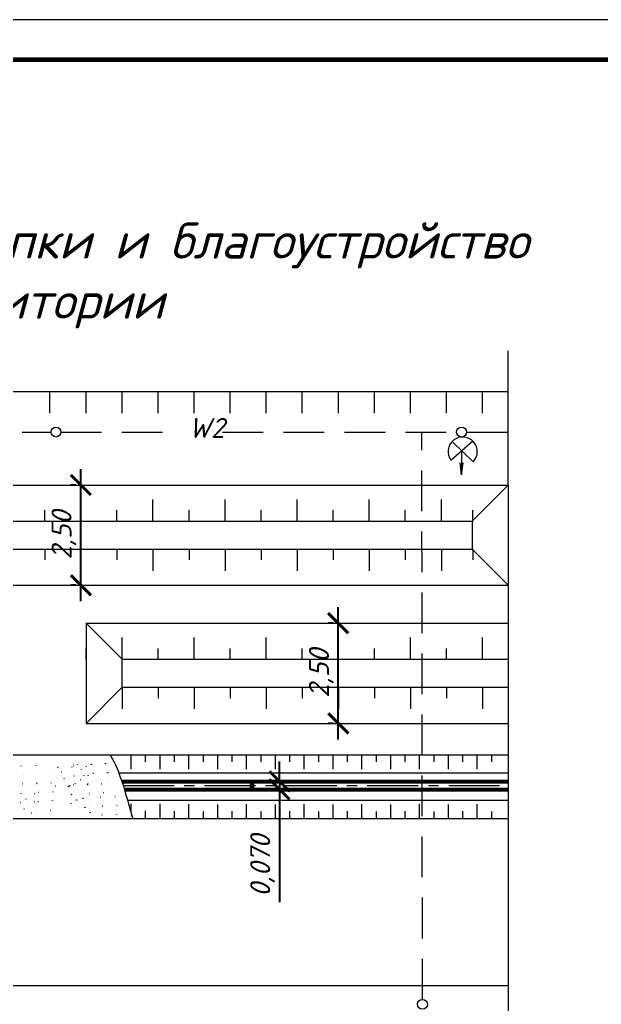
# Model space of a CAD drawing. Header units: millimetres. Extents: x 27137 to 30937, y -4667 to -569.
# Drawn here: x 29898.6 to 29971.2, y -2857.1 to -2734.1 of the extents above; entities that cross this region are included whole.
import ezdxf

# ---------------------------------------------------------------- set-up
doc = ezdxf.new("R2010")
doc.units = ezdxf.units.MM
doc.header["$LTSCALE"] = 0.4
doc.linetypes.add('осевая', pattern=[50.8, 31.75, -6.35, 6.35, -6.35])
doc.linetypes.add('штриховаяX2', pattern=[38.1, 25.4, -12.7])
doc.layers.add('здания', color=7, linetype='Continuous', lineweight=40)
doc.styles.add('Isocpeur', font='isocpeui.ttf', dxfattribs={"height": 2.5})
doc.styles.get("Standard").update_dxf_attribs({"font": 'isocpeui.ttf', "height": 2.5})
doc.dimstyles.new('06', dxfattribs={"dimtxt": 2.5, "dimasz": 2.5, "dimexe": 1.25, "dimexo": 0.625, "dimtad": 1, "dimdec": 0, "dimlfac": 200, "dimtxsty": 'Standard', "dimblk": 'OBLIQUE', "dimcen": 2.5, "dimdle": 2, "dimadec": 0, "dimazin": 0, "dimtfac": 1, "dimtdec": 0, "dimtmove": 0, "dimatfit": 3, "dimldrblk": 'OBLIQUE', "dimfxl": 1, "dimarcsym": 0})

# ---------------------------------------------------------------- blocks, each defined once
blk = doc.blocks.new('_Oblique')
at = {"color": 0, "linetype": 'ByBlock', "lineweight": -2}
blk.add_line((-0.5, -0.5), (0.5, 0.5), dxfattribs=at)
blk = doc.blocks.new('*D520')
at = {"color": 0, "lineweight": -2, "transparency": 16777216}
for p, q in [((29906.23, -2806.73), (29906.23, -2790.23)), ((29905.6, -2792.23), (29904.98, -2792.23)), ((29905.6, -2804.73), (29904.98, -2804.73))]:
    blk.add_line(p, q, dxfattribs=at)
at = {"layer": 'Defpoints', "color": 0, "transparency": 16777216}
for p in [(29906.23, -2792.23), (29906.23, -2792.23), (29906.23, -2804.73)]:
    blk.add_point(p, dxfattribs=at)
at = {"color": 0, "lineweight": -2, "transparency": 16777216, "xscale": 2.5, "yscale": 2.5, "zscale": 2.5}
for p, rotation in [((29906.23, -2792.23), 90), ((29906.23, -2804.73), 270)]:
    blk.add_blockref('_Oblique', p, dxfattribs=dict(at, rotation=rotation))
at = {"color": 0, "lineweight": 15, "transparency": 16777216, "insert": (29904.1, -2798.48), "char_height": 2.5, "attachment_point": 5, "rotation": 90, "style": 'Isocpeur'}
blk.add_mtext('2,50', dxfattribs=at)
blk = doc.blocks.new('*D528')
at = {"color": 0, "lineweight": -2, "transparency": 16777216}
for p, q in [((29938.36, -2823.98), (29938.36, -2807.48)), ((29937.74, -2809.48), (29937.11, -2809.48)), ((29937.74, -2821.98), (29937.11, -2821.98))]:
    blk.add_line(p, q, dxfattribs=at)
at = {"layer": 'Defpoints', "color": 0, "transparency": 16777216}
for p in [(29938.36, -2809.48), (29938.36, -2809.48), (29938.36, -2821.98)]:
    blk.add_point(p, dxfattribs=at)
at = {"color": 0, "lineweight": -2, "transparency": 16777216, "xscale": 2.5, "yscale": 2.5, "zscale": 2.5}
for p, rotation in [((29938.36, -2809.48), 90), ((29938.36, -2821.98), 270)]:
    blk.add_blockref('_Oblique', p, dxfattribs=dict(at, rotation=rotation))
at = {"color": 0, "lineweight": 15, "transparency": 16777216, "insert": (29936.24, -2815.73), "char_height": 2.5, "attachment_point": 5, "rotation": 90, "style": 'Isocpeur'}
blk.add_mtext('2,50', dxfattribs=at)
blk = doc.blocks.new('*D547')
at = {"color": 0, "lineweight": -2, "transparency": 16777216}
for p, q in [((29931.02, -2829.23), (29931.02, -2826.73)), ((29933.99, -2829.23), (29929.77, -2829.23)), ((29931.02, -2829.23), (29931.02, -2830.23)), ((29933.99, -2830.23), (29929.77, -2830.23)), ((29931.02, -2830.23), (29931.02, -2844.31))]:
    blk.add_line(p, q, dxfattribs=at)
at = {"layer": 'Defpoints', "color": 0, "transparency": 16777216}
for p in [(29934.62, -2829.23), (29931.02, -2830.23), (29934.62, -2830.23)]:
    blk.add_point(p, dxfattribs=at)
at = {"color": 0, "lineweight": -2, "transparency": 16777216, "xscale": 2.5, "yscale": 2.5, "zscale": 2.5}
for p, rotation in [((29931.02, -2829.23), 270), ((29931.02, -2830.23), 90)]:
    blk.add_blockref('_Oblique', p, dxfattribs=dict(at, rotation=rotation))
at = {"color": 0, "lineweight": 15, "transparency": 16777216, "insert": (29928.9, -2839.77), "char_height": 2.5, "attachment_point": 5, "rotation": 90, "style": 'Isocpeur'}
blk.add_mtext('0,070', dxfattribs=at)
blk = doc.blocks.new('_ArchTick')
at = {"color": 0, "linetype": 'ByBlock', "const_width": 0.15}
blk.add_lwpolyline([(-0.5, -0.5), (0.5, 0.5)], dxfattribs=at)

msp = doc.modelspace()

# ---------------------------------------------------------------- linework, layer by layer
at = {"lineweight": 15, "ltscale": 0.5}
for p, q in [((29959.5769, -2780.4504), (29959.5769, -2775.4504)), ((29959.5769, -2792.2279), (29959.5769, -2780.4504)), ((29952.4028, -2789.1148), (29955.1369, -2786.716)), ((29955.1943, -2789.3224), (29952.577, -2786.7724)), ((29953.7595, -2787.9245), (29953.7595, -2790.9355)), ((29953.7595, -2790.9355), (29953.5654, -2789.4656)), ((29953.7595, -2790.9355), (29953.951, -2789.4692)), ((29856.7253, -2792.2279), (29959.5769, -2792.2279)), ((29959.5769, -2792.2279), (29959.5769, -2878.7745)), ((29861.2253, -2796.7279), (29955.0769, -2796.7279)), ((29955.0769, -2796.7279), (29955.0769, -2800.2279)), ((29861.2253, -2800.2279), (29955.0769, -2800.2279)), ((29856.7253, -2804.7279), (29959.5769, -2804.7279)), ((29906.864, -2809.4779), (29959.5769, -2809.4779)), ((29906.864, -2809.4779), (29906.864, -2821.9779)), ((29911.364, -2813.9779), (29959.5769, -2813.9779)), ((29911.364, -2817.4779), (29911.364, -2813.9779)), ((29911.364, -2817.4779), (29959.5769, -2817.4779)), ((29906.864, -2821.9779), (29959.5769, -2821.9779)), ((29895.1933, -2825.9003), (29959.5769, -2825.9003)), ((29910.9595, -2828.1703), (29959.5769, -2828.1703)), ((29911.5002, -2829.2279), (29928.6483, -2829.2279)), ((29912.0396, -2831.5703), (29959.5769, -2831.5703)), ((29869.63, -2833.8403), (29959.5769, -2833.8403)), ((29424.7253, -2854.7279), (29959.5769, -2854.7279))]:
    msp.add_line(p, q, dxfattribs=at)
at = {"lineweight": 15}
for p, q in [((29424.7253, -2780.5321), (29959.5769, -2780.5321)), ((29902.364, -2783.2321), (29902.364, -2780.5321)), ((29906.864, -2783.2321), (29906.864, -2780.5321)), ((29911.364, -2783.2321), (29911.364, -2780.5321)), ((29915.864, -2783.2321), (29915.864, -2780.5321)), ((29920.364, -2783.2321), (29920.364, -2780.5321)), ((29924.864, -2783.2321), (29924.864, -2780.5321)), ((29929.364, -2783.2321), (29929.364, -2780.5321)), ((29933.864, -2783.2321), (29933.864, -2780.5321)), ((29933.864, -2783.2321), (29933.864, -2780.5321)), ((29938.364, -2783.2321), (29938.364, -2780.5321)), ((29938.364, -2783.2321), (29938.364, -2780.5321)), ((29942.864, -2783.2321), (29942.864, -2780.5321)), ((29947.364, -2783.2321), (29947.364, -2780.5321)), ((29951.864, -2783.2321), (29951.864, -2780.5321)), ((29951.864, -2783.2321), (29951.864, -2780.5321)), ((29956.364, -2783.2321), (29956.364, -2780.5321)), ((29959.5769, -2792.2279), (29955.0769, -2796.7279)), ((29906.2253, -2796.7279), (29906.2253, -2794.0279)), ((29906.2253, -2796.7279), (29906.2253, -2794.0279)), ((29906.2253, -2796.7279), (29906.2253, -2794.0279)), ((29906.2253, -2796.7279), (29906.2253, -2794.0279)), ((29906.2253, -2796.7279), (29906.2253, -2794.0279)), ((29906.2253, -2796.7279), (29906.2253, -2794.0279)), ((29906.2253, -2796.7279), (29906.2253, -2794.0279)), ((29906.2253, -2796.7279), (29906.2253, -2794.0279)), ((29906.2253, -2796.7279), (29906.2253, -2794.0279)), ((29906.2253, -2796.7279), (29906.2253, -2794.0279)), ((29915.2253, -2796.7279), (29915.2253, -2794.0279)), ((29915.2253, -2796.7279), (29915.2253, -2794.0279)), ((29915.2253, -2796.7279), (29915.2253, -2794.0279)), ((29915.2253, -2796.7279), (29915.2253, -2794.0279)), ((29924.2253, -2796.7279), (29924.2253, -2794.0279)), ((29924.2253, -2796.7279), (29924.2253, -2794.0279)), ((29924.2253, -2796.7279), (29924.2253, -2794.0279)), ((29924.2253, -2796.7279), (29924.2253, -2794.0279)), ((29924.2253, -2796.7279), (29924.2253, -2794.0279)), ((29924.2253, -2796.7279), (29924.2253, -2794.0279)), ((29924.2253, -2796.7279), (29924.2253, -2794.0279)), ((29924.2253, -2796.7279), (29924.2253, -2794.0279)), ((29924.2253, -2796.7279), (29924.2253, -2794.0279)), ((29924.2253, -2796.7279), (29924.2253, -2794.0279)), ((29924.2253, -2796.7279), (29924.2253, -2794.0279)), ((29924.2253, -2796.7279), (29924.2253, -2794.0279)), ((29933.2253, -2796.7279), (29933.2253, -2794.0279)), ((29933.2253, -2796.7279), (29933.2253, -2794.0279)), ((29933.2253, -2796.7279), (29933.2253, -2794.0279)), ((29933.2253, -2796.7279), (29933.2253, -2794.0279)), ((29933.2253, -2796.7279), (29933.2253, -2794.0279)), ((29933.2253, -2796.7279), (29933.2253, -2794.0279)), ((29933.2253, -2796.7279), (29933.2253, -2794.0279)), ((29933.2253, -2796.7279), (29933.2253, -2794.0279)), ((29942.2253, -2796.7279), (29942.2253, -2794.0279)), ((29942.2253, -2796.7279), (29942.2253, -2794.0279)), ((29942.2253, -2796.7279), (29942.2253, -2794.0279)), ((29942.2253, -2796.7279), (29942.2253, -2794.0279)), ((29942.2253, -2796.7279), (29942.2253, -2794.0279)), ((29942.2253, -2796.7279), (29942.2253, -2794.0279)), ((29951.2253, -2796.7279), (29951.2253, -2794.0279)), ((29951.2253, -2796.7279), (29951.2253, -2794.0279)), ((29951.2253, -2796.7279), (29951.2253, -2794.0279)), ((29951.2253, -2796.7279), (29951.2253, -2794.0279)), ((29901.7253, -2796.7279), (29901.7253, -2795.3779)), ((29901.7253, -2796.7279), (29901.7253, -2795.3779)), ((29910.7253, -2796.7279), (29910.7253, -2795.3779)), ((29910.7253, -2796.7279), (29910.7253, -2795.3779)), ((29919.7253, -2796.7279), (29919.7253, -2795.3779)), ((29928.7253, -2796.7279), (29928.7253, -2795.3779)), ((29928.7253, -2796.7279), (29928.7253, -2795.3779)), ((29928.7253, -2796.7279), (29928.7253, -2795.3779)), ((29928.7253, -2796.7279), (29928.7253, -2795.3779)), ((29937.7253, -2796.7279), (29937.7253, -2795.3779)), ((29946.7253, -2796.7279), (29946.7253, -2795.3779)), ((29946.7253, -2796.7279), (29946.7253, -2795.3779)), ((29955.1395, -2796.7279), (29955.1395, -2795.3779)), ((29901.7253, -2800.2279), (29901.7253, -2801.5779)), ((29901.7253, -2800.2279), (29901.7253, -2801.5779)), ((29906.2253, -2800.2279), (29906.2253, -2802.9279)), ((29906.2253, -2800.2279), (29906.2253, -2802.9279)), ((29906.2253, -2800.2279), (29906.2253, -2802.9279)), ((29906.2253, -2800.2279), (29906.2253, -2802.9279)), ((29906.2253, -2800.2279), (29906.2253, -2802.9279)), ((29906.2253, -2800.2279), (29906.2253, -2802.9279)), ((29906.2253, -2800.2279), (29906.2253, -2802.9279)), ((29906.2253, -2800.2279), (29906.2253, -2802.9279)), ((29906.2253, -2800.2279), (29906.2253, -2802.9279)), ((29906.2253, -2800.2279), (29906.2253, -2802.9279)), ((29910.7253, -2800.2279), (29910.7253, -2801.5779)), ((29910.7253, -2800.2279), (29910.7253, -2801.5779)), ((29915.2253, -2800.2279), (29915.2253, -2802.9279)), ((29915.2253, -2800.2279), (29915.2253, -2802.9279)), ((29915.2253, -2800.2279), (29915.2253, -2802.9279)), ((29915.2253, -2800.2279), (29915.2253, -2802.9279)), ((29919.7253, -2800.2279), (29919.7253, -2801.5779)), ((29924.2253, -2800.2279), (29924.2253, -2802.9279)), ((29924.2253, -2800.2279), (29924.2253, -2802.9279)), ((29924.2253, -2800.2279), (29924.2253, -2802.9279)), ((29924.2253, -2800.2279), (29924.2253, -2802.9279)), ((29924.2253, -2800.2279), (29924.2253, -2802.9279)), ((29924.2253, -2800.2279), (29924.2253, -2802.9279)), ((29924.2253, -2800.2279), (29924.2253, -2802.9279)), ((29924.2253, -2800.2279), (29924.2253, -2802.9279)), ((29924.2253, -2800.2279), (29924.2253, -2802.9279)), ((29924.2253, -2800.2279), (29924.2253, -2802.9279)), ((29924.2253, -2800.2279), (29924.2253, -2802.9279)), ((29924.2253, -2800.2279), (29924.2253, -2802.9279)), ((29928.7253, -2800.2279), (29928.7253, -2801.5779)), ((29928.7253, -2800.2279), (29928.7253, -2801.5779)), ((29928.7253, -2800.2279), (29928.7253, -2801.5779)), ((29928.7253, -2800.2279), (29928.7253, -2801.5779)), ((29933.2253, -2800.2279), (29933.2253, -2802.9279)), ((29933.2253, -2800.2279), (29933.2253, -2802.9279)), ((29933.2253, -2800.2279), (29933.2253, -2802.9279)), ((29933.2253, -2800.2279), (29933.2253, -2802.9279)), ((29933.2253, -2800.2279), (29933.2253, -2802.9279)), ((29933.2253, -2800.2279), (29933.2253, -2802.9279)), ((29933.2253, -2800.2279), (29933.2253, -2802.9279)), ((29933.2253, -2800.2279), (29933.2253, -2802.9279)), ((29937.7253, -2800.2279), (29937.7253, -2801.5779)), ((29942.2253, -2800.2279), (29942.2253, -2802.9279)), ((29942.2253, -2800.2279), (29942.2253, -2802.9279)), ((29942.2253, -2800.2279), (29942.2253, -2802.9279)), ((29942.2253, -2800.2279), (29942.2253, -2802.9279)), ((29942.2253, -2800.2279), (29942.2253, -2802.9279)), ((29942.2253, -2800.2279), (29942.2253, -2802.9279)), ((29946.7253, -2800.2279), (29946.7253, -2801.5779)), ((29946.7253, -2800.2279), (29946.7253, -2801.5779)), ((29951.2253, -2800.2279), (29951.2253, -2802.9279)), ((29951.2253, -2800.2279), (29951.2253, -2802.9279)), ((29951.2253, -2800.2279), (29951.2253, -2802.9279)), ((29951.2253, -2800.2279), (29951.2253, -2802.9279)), ((29955.0769, -2800.2279), (29959.5769, -2804.7279)), ((29955.1395, -2800.2279), (29955.1395, -2801.5779)), ((29906.864, -2809.4779), (29911.364, -2813.9779)), ((29911.364, -2813.9779), (29911.364, -2811.2779)), ((29911.364, -2813.9779), (29911.364, -2811.2779)), ((29911.364, -2813.9779), (29911.364, -2811.2779)), ((29911.364, -2813.9779), (29911.364, -2811.2779)), ((29911.364, -2813.9779), (29911.364, -2811.2779)), ((29911.364, -2813.9779), (29911.364, -2811.2779)), ((29911.364, -2813.9779), (29911.364, -2811.2779)), ((29911.364, -2813.9779), (29911.364, -2811.2779)), ((29920.364, -2813.9779), (29920.364, -2811.2779)), ((29920.364, -2813.9779), (29920.364, -2811.2779)), ((29929.364, -2813.9779), (29929.364, -2811.2779)), ((29929.364, -2813.9779), (29929.364, -2811.2779)), ((29929.364, -2813.9779), (29929.364, -2811.2779)), ((29929.364, -2813.9779), (29929.364, -2811.2779)), ((29929.364, -2813.9779), (29929.364, -2811.2779)), ((29929.364, -2813.9779), (29929.364, -2811.2779)), ((29929.364, -2813.9779), (29929.364, -2811.2779)), ((29929.364, -2813.9779), (29929.364, -2811.2779)), ((29938.364, -2813.9779), (29938.364, -2811.2779)), ((29938.364, -2813.9779), (29938.364, -2811.2779)), ((29947.364, -2813.9779), (29947.364, -2811.2779)), ((29947.364, -2813.9779), (29947.364, -2811.2779)), ((29947.364, -2813.9779), (29947.364, -2811.2779)), ((29947.364, -2813.9779), (29947.364, -2811.2779)), ((29947.364, -2813.9779), (29947.364, -2811.2779)), ((29947.364, -2813.9779), (29947.364, -2811.2779)), ((29947.364, -2813.9779), (29947.364, -2811.2779)), ((29947.364, -2813.9779), (29947.364, -2811.2779)), ((29956.364, -2813.9779), (29956.364, -2811.2779)), ((29956.364, -2813.9779), (29956.364, -2811.2779)), ((29906.864, -2813.9779), (29906.864, -2812.6279)), ((29915.864, -2813.9779), (29915.864, -2812.6279)), ((29924.864, -2813.9779), (29924.864, -2812.6279)), ((29933.864, -2813.9779), (29933.864, -2812.6279)), ((29942.864, -2813.9779), (29942.864, -2812.6279)), ((29951.864, -2813.9779), (29951.864, -2812.6279)), ((29911.364, -2817.4779), (29906.864, -2821.9779)), ((29911.364, -2817.4779), (29911.364, -2820.1779)), ((29911.364, -2817.4779), (29911.364, -2820.1779)), ((29911.364, -2817.4779), (29911.364, -2820.1779)), ((29911.364, -2817.4779), (29911.364, -2820.1779)), ((29911.364, -2817.4779), (29911.364, -2820.1779)), ((29911.364, -2817.4779), (29911.364, -2820.1779)), ((29911.364, -2817.4779), (29911.364, -2820.1779)), ((29911.364, -2817.4779), (29911.364, -2820.1779)), ((29915.864, -2817.4779), (29915.864, -2818.8279)), ((29920.364, -2817.4779), (29920.364, -2820.1779)), ((29920.364, -2817.4779), (29920.364, -2820.1779)), ((29920.364, -2817.4779), (29920.364, -2820.1779)), ((29920.364, -2817.4779), (29920.364, -2820.1779)), ((29920.364, -2817.4779), (29920.364, -2820.1779)), ((29920.364, -2817.4779), (29920.364, -2820.1779)), ((29920.364, -2817.4779), (29920.364, -2820.1779)), ((29920.364, -2817.4779), (29920.364, -2820.1779)), ((29924.864, -2817.4779), (29924.864, -2818.8279)), ((29924.864, -2817.4779), (29924.864, -2818.8279)), ((29929.364, -2817.4779), (29929.364, -2820.1779)), ((29929.364, -2817.4779), (29929.364, -2820.1779)), ((29929.364, -2817.4779), (29929.364, -2820.1779)), ((29929.364, -2817.4779), (29929.364, -2820.1779)), ((29929.364, -2817.4779), (29929.364, -2820.1779)), ((29929.364, -2817.4779), (29929.364, -2820.1779)), ((29929.364, -2817.4779), (29929.364, -2820.1779)), ((29929.364, -2817.4779), (29929.364, -2820.1779)), ((29929.364, -2817.4779), (29929.364, -2820.1779)), ((29929.364, -2817.4779), (29929.364, -2820.1779)), ((29929.364, -2817.4779), (29929.364, -2820.1779)), ((29929.364, -2817.4779), (29929.364, -2820.1779)), ((29929.364, -2817.4779), (29929.364, -2820.1779)), ((29929.364, -2817.4779), (29929.364, -2820.1779)), ((29929.364, -2817.4779), (29929.364, -2820.1779)), ((29929.364, -2817.4779), (29929.364, -2820.1779)), ((29929.364, -2817.4779), (29929.364, -2820.1779)), ((29929.364, -2817.4779), (29929.364, -2820.1779)), ((29933.864, -2817.4779), (29933.864, -2818.8279)), ((29933.864, -2817.4779), (29933.864, -2818.8279)), ((29933.864, -2817.4779), (29933.864, -2818.8279)), ((29938.364, -2817.4779), (29938.364, -2820.1779)), ((29938.364, -2817.4779), (29938.364, -2820.1779)), ((29938.364, -2817.4779), (29938.364, -2820.1779)), ((29938.364, -2817.4779), (29938.364, -2820.1779)), ((29938.364, -2817.4779), (29938.364, -2820.1779)), ((29938.364, -2817.4779), (29938.364, -2820.1779)), ((29938.364, -2817.4779), (29938.364, -2820.1779)), ((29938.364, -2817.4779), (29938.364, -2820.1779)), ((29942.864, -2817.4779), (29942.864, -2818.8279)), ((29942.864, -2817.4779), (29942.864, -2818.8279)), ((29947.364, -2817.4779), (29947.364, -2820.1779)), ((29947.364, -2817.4779), (29947.364, -2820.1779)), ((29947.364, -2817.4779), (29947.364, -2820.1779)), ((29947.364, -2817.4779), (29947.364, -2820.1779)), ((29947.364, -2817.4779), (29947.364, -2820.1779)), ((29947.364, -2817.4779), (29947.364, -2820.1779)), ((29947.364, -2817.4779), (29947.364, -2820.1779)), ((29947.364, -2817.4779), (29947.364, -2820.1779)), ((29947.364, -2817.4779), (29947.364, -2820.1779)), ((29947.364, -2817.4779), (29947.364, -2820.1779)), ((29947.364, -2817.4779), (29947.364, -2820.1779)), ((29947.364, -2817.4779), (29947.364, -2820.1779)), ((29947.364, -2817.4779), (29947.364, -2820.1779)), ((29947.364, -2817.4779), (29947.364, -2820.1779)), ((29947.364, -2817.4779), (29947.364, -2820.1779)), ((29947.364, -2817.4779), (29947.364, -2820.1779)), ((29947.364, -2817.4779), (29947.364, -2820.1779)), ((29947.364, -2817.4779), (29947.364, -2820.1779)), ((29951.864, -2817.4779), (29951.864, -2818.8279)), ((29951.864, -2817.4779), (29951.864, -2818.8279)), ((29956.364, -2817.4779), (29956.364, -2820.1779)), ((29956.364, -2817.4779), (29956.364, -2820.1779)), ((29912.47, -2825.9003), (29912.47, -2827.7003)), ((29914.27, -2825.9003), (29914.27, -2826.8003)), ((29916.07, -2825.9003), (29916.07, -2827.7003)), ((29916.07, -2825.9003), (29916.07, -2827.7003)), ((29917.87, -2825.9003), (29917.87, -2826.8003)), ((29917.87, -2825.9003), (29917.87, -2826.8003)), ((29917.87, -2825.9003), (29917.87, -2826.8003)), ((29919.67, -2825.9003), (29919.67, -2827.7003)), ((29919.67, -2825.9003), (29919.67, -2827.7003)), ((29921.47, -2825.9003), (29921.47, -2826.8003)), ((29921.47, -2825.9003), (29921.47, -2826.8003)), ((29921.47, -2825.9003), (29921.47, -2826.8003)), ((29923.27, -2825.9003), (29923.27, -2827.7003)), ((29923.27, -2825.9003), (29923.27, -2827.7003)), ((29925.07, -2825.9003), (29925.07, -2826.8003)), ((29925.07, -2825.9003), (29925.07, -2826.8003)), ((29925.07, -2825.9003), (29925.07, -2826.8003)), ((29926.87, -2825.9003), (29926.87, -2827.7003)), ((29926.87, -2825.9003), (29926.87, -2827.7003)), ((29928.67, -2825.9003), (29928.67, -2826.8003)), ((29928.67, -2825.9003), (29928.67, -2826.8003)), ((29928.67, -2825.9003), (29928.67, -2826.8003)), ((29930.47, -2825.9003), (29930.47, -2827.7003)), ((29930.47, -2825.9003), (29930.47, -2827.7003)), ((29932.27, -2825.9003), (29932.27, -2826.8003)), ((29932.27, -2825.9003), (29932.27, -2826.8003)), ((29932.27, -2825.9003), (29932.27, -2826.8003)), ((29934.07, -2825.9003), (29934.07, -2827.7003)), ((29934.07, -2825.9003), (29934.07, -2827.7003)), ((29935.87, -2825.9003), (29935.87, -2826.8003)), ((29935.87, -2825.9003), (29935.87, -2826.8003)), ((29935.87, -2825.9003), (29935.87, -2826.8003)), ((29937.67, -2825.9003), (29937.67, -2827.7003)), ((29937.67, -2825.9003), (29937.67, -2827.7003)), ((29937.67, -2825.9003), (29937.67, -2827.7003)), ((29939.47, -2825.9003), (29939.47, -2826.8003)), ((29939.47, -2825.9003), (29939.47, -2826.8003)), ((29939.47, -2825.9003), (29939.47, -2826.8003)), ((29939.47, -2825.9003), (29939.47, -2826.8003)), ((29941.27, -2825.9003), (29941.27, -2827.7003)), ((29941.27, -2825.9003), (29941.27, -2827.7003)), ((29941.27, -2825.9003), (29941.27, -2827.7003)), ((29941.27, -2825.9003), (29941.27, -2827.7003)), ((29943.07, -2825.9003), (29943.07, -2826.8003)), ((29943.07, -2825.9003), (29943.07, -2826.8003)), ((29943.07, -2825.9003), (29943.07, -2826.8003)), ((29943.07, -2825.9003), (29943.07, -2826.8003)), ((29943.07, -2825.9003), (29943.07, -2826.8003)), ((29943.07, -2825.9003), (29943.07, -2826.8003)), ((29944.87, -2825.9003), (29944.87, -2827.7003)), ((29944.87, -2825.9003), (29944.87, -2827.7003)), ((29944.87, -2825.9003), (29944.87, -2827.7003)), ((29944.87, -2825.9003), (29944.87, -2827.7003)), ((29946.67, -2825.9003), (29946.67, -2826.8003)), ((29946.67, -2825.9003), (29946.67, -2826.8003)), ((29946.67, -2825.9003), (29946.67, -2826.8003)), ((29946.67, -2825.9003), (29946.67, -2826.8003)), ((29946.67, -2825.9003), (29946.67, -2826.8003)), ((29946.67, -2825.9003), (29946.67, -2826.8003)), ((29948.47, -2825.9003), (29948.47, -2827.7003)), ((29948.47, -2825.9003), (29948.47, -2827.7003)), ((29948.47, -2825.9003), (29948.47, -2827.7003)), ((29950.27, -2825.9003), (29950.27, -2826.8003)), ((29950.27, -2825.9003), (29950.27, -2826.8003)), ((29950.27, -2825.9003), (29950.27, -2826.8003)), ((29950.27, -2825.9003), (29950.27, -2826.8003)), ((29950.27, -2825.9003), (29950.27, -2826.8003)), ((29952.07, -2825.9003), (29952.07, -2827.7003)), ((29952.07, -2825.9003), (29952.07, -2827.7003)), ((29953.87, -2825.9003), (29953.87, -2826.8003)), ((29953.87, -2825.9003), (29953.87, -2826.8003)), ((29953.87, -2825.9003), (29953.87, -2826.8003)), ((29955.67, -2825.9003), (29955.67, -2827.7003)), ((29957.47, -2825.9003), (29957.47, -2826.8003)), ((29957.47, -2825.9003), (29957.47, -2826.8003)), ((29912.47, -2832.0249), (29912.47, -2833.0937)), ((29916.07, -2832.0403), (29916.07, -2833.8403)), ((29919.67, -2832.085), (29919.67, -2833.8403)), ((29923.27, -2832.1296), (29923.27, -2833.8403)), ((29926.87, -2832.085), (29926.87, -2833.8403)), ((29930.47, -2832.1296), (29930.47, -2833.8403)), ((29934.07, -2832.085), (29934.07, -2833.8403)), ((29937.67, -2832.1296), (29937.67, -2833.8403)), ((29941.27, -2832.085), (29941.27, -2833.8403)), ((29944.87, -2832.1296), (29944.87, -2833.8403)), ((29948.47, -2832.085), (29948.47, -2833.8403)), ((29952.07, -2832.1296), (29952.07, -2833.8403)), ((29955.67, -2832.085), (29955.67, -2833.8403)), ((29914.27, -2832.8956), (29914.27, -2833.8403)), ((29917.87, -2832.9403), (29917.87, -2833.8403)), ((29917.87, -2832.9403), (29917.87, -2833.8403)), ((29921.47, -2832.9833), (29921.47, -2833.8403)), ((29921.47, -2832.985), (29921.47, -2833.8403)), ((29921.47, -2832.985), (29921.47, -2833.8403)), ((29925.07, -2832.9403), (29925.07, -2833.8403)), ((29925.07, -2832.9403), (29925.07, -2833.8403)), ((29925.07, -2833.0296), (29925.07, -2833.8403)), ((29928.67, -2832.9833), (29928.67, -2833.8403)), ((29928.67, -2832.985), (29928.67, -2833.8403)), ((29928.67, -2832.985), (29928.67, -2833.8403)), ((29932.27, -2832.9403), (29932.27, -2833.8403)), ((29932.27, -2832.9403), (29932.27, -2833.8403)), ((29932.27, -2833.0296), (29932.27, -2833.8403)), ((29935.87, -2832.9833), (29935.87, -2833.8403)), ((29935.87, -2832.985), (29935.87, -2833.8403)), ((29935.87, -2832.985), (29935.87, -2833.8403)), ((29939.47, -2832.9403), (29939.47, -2833.8403)), ((29939.47, -2832.9403), (29939.47, -2833.8403)), ((29939.47, -2833.0296), (29939.47, -2833.8403)), ((29943.07, -2832.9833), (29943.07, -2833.8403)), ((29943.07, -2832.985), (29943.07, -2833.8403)), ((29943.07, -2832.985), (29943.07, -2833.8403)), ((29946.67, -2832.9403), (29946.67, -2833.8403)), ((29946.67, -2832.9403), (29946.67, -2833.8403)), ((29946.67, -2833.0296), (29946.67, -2833.8403)), ((29950.27, -2832.9833), (29950.27, -2833.8403)), ((29950.27, -2832.985), (29950.27, -2833.8403)), ((29950.27, -2832.985), (29950.27, -2833.8403)), ((29953.87, -2832.9403), (29953.87, -2833.8403)), ((29953.87, -2832.9403), (29953.87, -2833.8403)), ((29953.87, -2833.0296), (29953.87, -2833.8403)), ((29957.47, -2832.9833), (29957.47, -2833.8403)), ((29957.47, -2832.985), (29957.47, -2833.8403)), ((29957.47, -2832.985), (29957.47, -2833.8403))]:
    msp.add_line(p, q, dxfattribs=at)
at = {"linetype": 'штриховаяX2', "lineweight": 15, "ltscale": 0.5}
for p, q in [((29853.1552, -2785.5998), (29902.4926, -2785.5998)), ((29903.7258, -2785.5998), (29918.8677, -2785.5998)), ((29923.9017, -2785.5998), (29953.1284, -2785.5998)), ((29948.865, -2856.4452), (29948.7946, -2785.5998)), ((29954.3616, -2785.5998), (29959.5769, -2785.5998))]:
    msp.add_line(p, q, dxfattribs=at)
at = {"lineweight": 53, "ltscale": 0.5}
for p, q in [((29911.3387, -2829.2279), (29959.5769, -2829.2279)), ((29911.6535, -2830.2279), (29928.6854, -2830.2279)), ((29928.6854, -2830.2279), (29959.5769, -2830.2279))]:
    msp.add_line(p, q, dxfattribs=at)
at = {"linetype": 'осевая', "lineweight": 15, "ltscale": 0.5}
msp.add_line((29911.5002, -2829.7279), (29959.5769, -2829.7279), dxfattribs=at)
msp.add_line((29911.5002, -2829.7279), (29959.5769, -2829.7279), dxfattribs=at)
at = {"lineweight": 60, "ltscale": 0.5}
msp.add_line((29927.5709, -2829.2279), (29927.5709, -2830.2279), dxfattribs=at)
at = {"color": 7, "lineweight": 15}
msp.add_lwpolyline([(29377.2396, -3328.1159), (30218.2396, -3328.1159), (30218.2396, -2734.1159), (29377.2396, -2734.1159)], close=True, dxfattribs=at)
at = {"lineweight": 15, "const_width": 0.6}
msp.add_lwpolyline([(29397.2396, -3323.1159), (30213.2396, -3323.1159), (30213.2396, -2739.1159), (29397.2396, -2739.1159)], close=True, dxfattribs=at)
msp.add_lwpolyline([(29397.2396, -2739.1159), (30213.2396, -2739.1159), (30213.2396, -3323.1159), (29397.2396, -3323.1159)], dxfattribs=at)
at = {"lineweight": 15, "ltscale": 0.5}
for centre in [(29903.1092, -2785.6091), (29953.745, -2785.6091), (29948.8656, -2857.0619)]:
    msp.add_circle(centre, 0.6167, dxfattribs=at)
at = {"lineweight": 15}
for centre, radius in [((29898.7633, -2827.3143), 0.0095), ((29900.5541, -2827.2302), 0.0095), ((29902.8822, -2827.5732), 0.0095), ((29903.3599, -2827.4663), 0.0096), ((29905.089, -2827.4291), 0.0095), ((29905.3178, -2827.2443), 0.0095), ((29905.7955, -2827.1374), 0.0096), ((29906.2581, -2827.7596), 0.00596), ((29906.8798, -2827.345), 0.0095), ((29907.5246, -2827.1002), 0.0095), ((29909.3154, -2827.0161), 0.0095), ((29899.0127, -2828.4368), 0.00596), ((29900.8035, -2828.3527), 0.00596), ((29903.1316, -2828.6957), 0.00596), ((29903.8225, -2828.0886), 0.00596), ((29904.1466, -2828.8414), 0.0096), ((29905.3384, -2828.5516), 0.00596), ((29905.5672, -2828.3667), 0.00596), ((29906.5822, -2828.5125), 0.0096), ((29907.1292, -2828.4675), 0.00596), ((29907.774, -2828.2227), 0.00596), ((29909.5648, -2828.1386), 0.00596), ((29898.9526, -2829.5332), 0.0096), ((29898.9714, -2829.536), 0.0096), ((29899.4341, -2830.1583), 0.00596), ((29900.2724, -2829.5651), 0.0095), ((29900.7005, -2829.4988), 0.0095), ((29900.7434, -2829.449), 0.0096), ((29902.4913, -2829.4147), 0.0095), ((29903.0716, -2829.7921), 0.0096), ((29903.7625, -2829.3685), 0.0095), ((29904.7028, -2829.8839), 0.00596), ((29904.8196, -2829.7575), 0.0095), ((29905.2783, -2829.648), 0.0096), ((29905.2972, -2829.6506), 0.0096), ((29905.5072, -2829.4631), 0.0096), ((29906.1981, -2829.0396), 0.0095), ((29907.0263, -2829.6134), 0.0095), ((29907.0691, -2829.5639), 0.0096), ((29907.1384, -2829.555), 0.00596), ((29907.7139, -2829.3191), 0.0096), ((29908.8171, -2829.5293), 0.0095), ((29909.5047, -2829.2349), 0.0096), ((29898.7347, -2830.7717), 0.0096), ((29898.731, -2830.7717), 0.00596), ((29898.7432, -2830.7654), 0.00596), ((29899.1973, -2831.3939), 0.00596), ((29899.374, -2831.4382), 0.0095), ((29899.7581, -2830.9111), 0.0096), ((29900.4638, -2830.7345), 0.0095), ((29900.5218, -2830.6875), 0.00596), ((29900.9499, -2830.6213), 0.00596), ((29902.2546, -2830.6504), 0.0095), ((29902.7407, -2830.5372), 0.00596), ((29905.069, -2830.8799), 0.00596), ((29905.7598, -2830.2728), 0.00596), ((29906.0839, -2831.0257), 0.0096), ((29906.4897, -2831.3408), 0.0095), ((29906.9673, -2831.2339), 0.0096), ((29907.2757, -2830.7359), 0.00596), ((29908.6964, -2831.1968), 0.0095), ((29909.0665, -2830.6518), 0.00596), ((29910.4872, -2831.1126), 0.0095), ((29898.671, -2831.8681), 0.0096), ((29898.6831, -2831.8617), 0.0096), ((29899.1373, -2832.6739), 0.0095), ((29899.5214, -2832.1468), 0.0096), ((29900.3143, -2831.9536), 0.00596), ((29900.4617, -2831.7839), 0.0096), ((29900.7132, -2831.857), 0.00596), ((29900.8899, -2831.7177), 0.0096), ((29902.504, -2831.7728), 0.00596), ((29902.6806, -2831.6336), 0.0096), ((29905.0089, -2831.9763), 0.0096), ((29905.6998, -2831.5528), 0.0095), ((29906.6401, -2832.0682), 0.00596), ((29906.7391, -2832.4633), 0.00596), ((29907.2156, -2831.8323), 0.0096), ((29907.43, -2831.8562), 0.00596), ((29907.7541, -2832.6091), 0.0096), ((29908.9459, -2832.3192), 0.00596), ((29909.0064, -2831.7482), 0.0096), ((29910.7366, -2832.2351), 0.00596), ((29900.0776, -2833.1892), 0.00596), ((29900.6531, -2832.9534), 0.0096), ((29902.4439, -2832.8692), 0.0096), ((29906.679, -2833.5597), 0.0096), ((29907.3699, -2833.1361), 0.0095), ((29908.3102, -2833.6515), 0.00596), ((29908.8858, -2833.4156), 0.0096), ((29910.6765, -2833.3315), 0.0096)]:
    msp.add_circle(centre, radius, dxfattribs=at)
at = {"lineweight": 15, "ltscale": 0.5}
msp.add_arc((29953.8856, -2788.0474), 1.8271, 315.74633, 215.748105, dxfattribs=at)
msp.add_open_spline([(29909.8627, -2825.9003), (29909.9723, -2826.083), (29911.1431, -2828.1358), (29911.8404, -2830.9307), (29912.5667, -2833.4297), (29912.6907, -2833.8403)], degree=3, knots=[4.92609065, 4.92609065, 4.92609065, 4.92609065, 5.57085721, 12.08303713, 13.37086726, 13.37086726, 13.37086726, 13.37086726], dxfattribs=at)

# ---------------------------------------------------------------- block references
at = {"layer": 'здания', "color": 7, "lineweight": 20, "xscale": 2.5, "yscale": 2.5, "zscale": 2.5, "rotation": 270}
for p in [(29906.2253, -2792.2279), (29906.2253, -2804.7279), (29938.364, -2809.4779), (29938.364, -2821.9779), (29931.0245, -2829.2279), (29931.0245, -2830.2279)]:
    msp.add_blockref('_ArchTick', p, dxfattribs=at)

# ---------------------------------------------------------------- texts
at = {"lineweight": 15, "insert": (29899.7949, -2772.6676), "char_height": 4.5, "attachment_point": 8, "style": 'Isocpeur'}
msp.add_mtext_dynamic_manual_height_columns('Схема обратной засыпки и благоустройство территории', width=148.56988, gutter_width=12.5, heights=[0], dxfattribs=at)
at = {"linetype": 'штриховаяX2', "lineweight": 15, "insert": (29919.6829, -2783.8469), "char_height": 2.48181, "attachment_point": 1, "style": 'Isocpeur'}
msp.add_mtext_dynamic_manual_height_columns('W2', width=3.719358, gutter_width=12.5, heights=[0], dxfattribs=at)

# ---------------------------------------------------------------- dimensions: what is measured, and where the dimension line sits
at = {"lineweight": 15}
for p1, p2, picture, middle in [((29906.2253, -2804.7279), (29906.2253, -2792.2279), '*D520', (29904.1003, -2798.4779)), ((29938.364, -2821.9779), (29938.364, -2809.4779), '*D528', (29936.239, -2815.7279))]:
    dim = msp.add_aligned_dim(p1=p1, p2=p2, distance=0, text='2,50', dimstyle='06', override={"dimtxsty": 'Isocpeur'}, dxfattribs=at)
    dim.commit()
    dim.dimension.update_dxf_attribs({"geometry": picture, "text_midpoint": middle})
dim = msp.add_linear_dim(base=(29931.0245, -2830.2279), p1=(29934.6163, -2829.2279), p2=(29934.6163, -2830.2279), angle=90, text='0,070', dimstyle='06', override={"dimtxsty": 'Isocpeur'}, dxfattribs=at)
dim.commit()
dim.dimension.update_dxf_attribs({"geometry": '*D547', "text_midpoint": (29931.0245, -2839.7667), "dimtype": 160})

doc.saveas('drawing.dxf')
